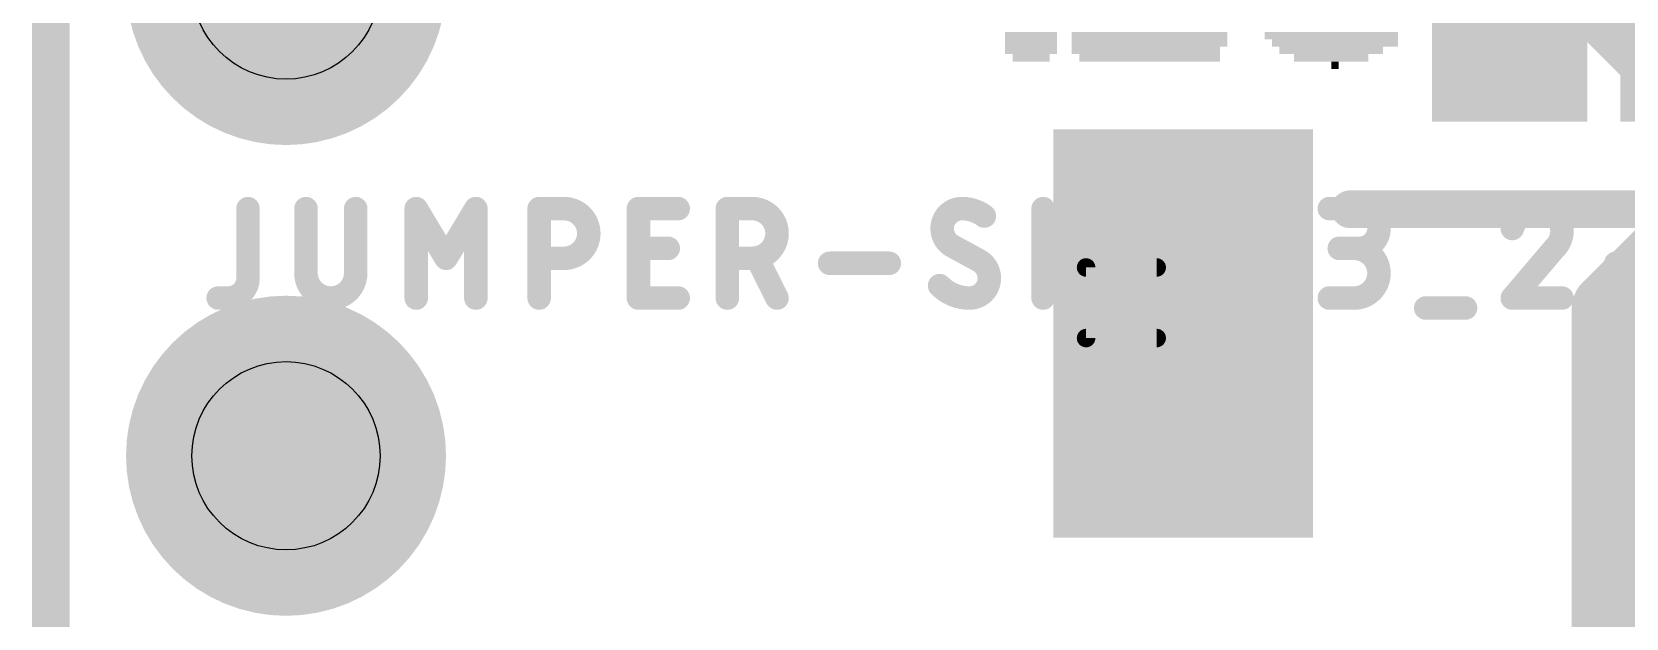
# Model space of a CAD drawing. Extents: x -33 to 53.6, y -8.2 to 46.5.
# Drawn here: x -0.1 to 8.5, y 13.09 to 16.26 of the extents above; entities that cross this region are included whole.
import ezdxf

# ---------------------------------------------------------------- set-up
doc = ezdxf.new("R2010")
doc.units = 0
for name, color, linetype in [('1', 12, 'CONTINUOUS'), ('16', 132, 'CONTINUOUS'), ('17', 110, 'CONTINUOUS'), ('20', 31, 'CONTINUOUS'), ('21', 253, 'CONTINUOUS'), ('27', 253, 'CONTINUOUS'), ('29', 253, 'CONTINUOUS'), ('30', 253, 'CONTINUOUS'), ('31', 253, 'CONTINUOUS'), ('44', 253, 'CONTINUOUS'), ('51', 253, 'CONTINUOUS')]:
    doc.layers.add(name, color=color, linetype=linetype)

# ---------------------------------------------------------------- blocks, each defined once
blk = doc.blocks.new('RECT')
blk.add_solid([(-0.5, -0.5), (0.5, -0.5), (-0.5, 0.5), (0.5, 0.5)])
blk = doc.blocks.new('ROUNDP')
at = {"const_width": 0.5}
blk.add_lwpolyline([(0, -0.25, 1), (0, 0.25, 1), (0, -0.25)], format="xyb", dxfattribs=at)

msp = doc.modelspace()

# ---------------------------------------------------------------- linework, layer by layer
at = {"layer": '1'}
for points, const_width in [([(0, 0), (0, 43.18)], 0.2032), ([(8.412, 14.762), (8.89, 15.24)], 0.4064), ([(8.412, 12.205), (8.412, 14.762)], 0.4064)]:
    msp.add_lwpolyline(points, dxfattribs=dict(at, const_width=const_width))
at = {"layer": '1', "const_width": 0.2032}
for points in [[(8.5136, 14.762, 1), (8.3104, 14.762)], [(8.3402, 14.8338, 1), (8.4838, 14.6902)]]:
    msp.add_lwpolyline(points, format="xyb", dxfattribs=at)
at = {"layer": '16', "const_width": 0.2032}
for points in [[(0, 43.18), (0, 0)], [(10.414, 14.224), (6.35, 18.288)]]:
    msp.add_lwpolyline(points, dxfattribs=at)
at = {"layer": '20', "const_width": 0.2032}
msp.add_lwpolyline([(0, 43.18), (0, 0)], dxfattribs=at)
at = {"layer": '21', "const_width": 0.2032}
msp.add_lwpolyline([(10.802, 15.3), (7.012, 15.3)], dxfattribs=at)
at = {"layer": '21', "const_width": 0.1016}
msp.add_lwpolyline([(7.012, 15.3508, 1), (7.012, 15.2492)], format="xyb", dxfattribs=at)
at = {"layer": '27'}
for points, const_width in [([(1.0965, 15.3035, 1), (1.033, 15.3035)], 0.0635), ([(1.4096, 15.3035, 1), (1.3461, 15.3035)], 0.0635), ([(1.6777, 15.3035, 1), (1.6142, 15.3035)], 0.0635), ([(2.0001, 15.3198, 1), (1.9456, 15.2872)], 0.0635), ([(2.0046, 15.3035, 1), (1.9411, 15.3035)], 0.0635), ([(2.3263, 15.3035, 1), (2.2628, 15.3035)], 0.0635), ([(2.3218, 15.2872, 1), (2.2673, 15.3198)], 0.0635), ([(2.6678, 15.3035, 1), (2.6043, 15.3035)], 0.0635), ([(2.6361, 15.3353, 1), (2.6361, 15.2718)], 0.0635), ([(2.7701, 15.3353, 1), (2.7701, 15.2718)], 0.0635), ([(2.7701, 15.0354, 1), (2.7701, 15.3035)], 0.127), ([(2.7701, 15.2718, 1), (2.7701, 15.3353)], 0.0635), ([(3.172, 15.3353, 1), (3.172, 15.2718)], 0.0635), ([(3.2038, 15.3035, 1), (3.1403, 15.3035)], 0.0635), ([(3.3865, 15.2718, 1), (3.3865, 15.3353)], 0.0635), ([(3.6519, 15.3353, 1), (3.6519, 15.2718)], 0.0635), ([(3.6837, 15.3035, 1), (3.6202, 15.3035)], 0.0635), ([(3.786, 15.3353, 1), (3.786, 15.2718)], 0.0635), ([(3.786, 15.0354, 1), (3.786, 15.3035)], 0.127), ([(3.786, 15.2718, 1), (3.786, 15.3353)], 0.0635), ([(4.9183, 15.3035, 0.4142), (4.8111, 15.1963)], 0.127), ([(5.039, 15.2633, 0.1623), (4.9183, 15.3035)], 0.127), ([(4.9183, 15.3352, 1), (4.9183, 15.2718)], 0.0635), ([(4.9183, 15.2717, 1), (4.9183, 15.3352)], 0.0635), ([(5.0199, 15.2379, 1), (5.058, 15.2887)], 0.0635), ([(5.3878, 15.3035, 1), (5.3243, 15.3035)], 0.0635), ([(5.3833, 15.3198, 1), (5.3289, 15.2872)], 0.0635), ([(5.7096, 15.3035, 1), (5.6461, 15.3035)], 0.0635), ([(5.705, 15.2872, 1), (5.6506, 15.3198)], 0.0635), ([(5.9498, 15.3353, 1), (5.9498, 15.2718)], 0.0635), ([(6.1156, 15.3035, 1), (6.0521, 15.3035)], 0.0635), ([(6.2179, 15.2718, 1), (6.2179, 15.3353)], 0.0635), ([(6.9008, 15.3353, 1), (6.9008, 15.2718)], 0.0635), ([(7.0617, 15.3353, 1), (7.0617, 15.2718)], 0.0635), ([(7.0617, 15.089, 1), (7.0617, 15.3035)], 0.127), ([(7.0617, 15.2718, 1), (7.0617, 15.3353)], 0.0635), ([(8.0358, 15.3035, 0.3252), (7.8883, 15.1963)], 0.127), ([(8.1564, 15.1828, 0.4142), (8.0358, 15.3035)], 0.127), ([(8.0358, 15.3352, 1), (8.0358, 15.2717)], 0.0635), ([(8.0358, 15.2718, 1), (8.0358, 15.3352)], 0.0635), ([(4.8428, 15.1963, 1), (4.7793, 15.1963)], 0.0635), ([(4.8111, 15.1963, 0.2656), (4.8647, 15.1024)], 0.127), ([(7.8581, 15.206, 1), (7.9185, 15.1865)], 0.0635), ([(8.1162, 15.089, 0.2053), (8.1564, 15.1828)], 0.127), ([(8.1882, 15.1828, 1), (8.1247, 15.1828)], 0.0635), ([(3.172, 15.1208, 1), (3.172, 15.0573)], 0.0635), ([(3.3329, 15.0573, 1), (3.3329, 15.1208)], 0.0635), ([(4.7793, 15.1963, 1), (4.8428, 15.1963)], 0.0635), ([(4.8799, 15.1303, 1), (4.8495, 15.0745)], 0.0635), ([(4.8486, 15.0751, 1), (4.8808, 15.1298)], 0.0635), ([(6.9544, 15.1208, 1), (6.9544, 15.0573)], 0.0635), ([(7.0348, 14.8209, 1), (7.0348, 15.089)], 0.127), ([(7.0348, 15.1208, 1), (7.0348, 15.0573)], 0.0635), ([(7.0617, 15.1208, 1), (7.0617, 15.0573)], 0.0635), ([(7.0617, 15.0573, 1), (7.0617, 15.1208)], 0.0635), ([(8.0943, 15.112, 1), (8.1381, 15.066)], 0.0635), ([(8.1404, 15.0684, 1), (8.092, 15.1096)], 0.0635), ([(8.1247, 15.1828, 1), (8.1882, 15.1828)], 0.0635), ([(2.1065, 15.0517, 1), (2.1609, 15.0191)], 0.0635), ([(2.1065, 15.0191, 1), (2.1609, 15.0517)], 0.0635), ([(2.6361, 15.0671, 1), (2.6361, 15.0036)], 0.0635), ([(2.7701, 15.0671, 1), (2.7701, 15.0036)], 0.0635), ([(2.7701, 15.0036, 1), (2.7701, 15.0671)], 0.0635), ([(3.6519, 15.0671, 1), (3.6519, 15.0036)], 0.0635), ([(3.786, 15.0671, 1), (3.786, 15.0036)], 0.0635), ([(3.8412, 15.0496, 1), (3.7844, 15.0212)], 0.0635), ([(3.786, 15.0036, 1), (3.786, 15.0671)], 0.0635), ([(4.2039, 15.0403, 1), (4.2039, 14.9768)], 0.0635), ([(4.5257, 14.9768, 1), (4.5257, 15.0403)], 0.0635), ([(5.0283, 15.0493, 1), (4.996, 14.9946)], 0.0635), ([(5.0658, 14.9281, 0.2656), (5.0122, 15.022)], 0.127), ([(4.997, 14.9941, 1), (5.0274, 15.0499)], 0.0635), ([(5.4897, 15.0517, 1), (5.5442, 15.0191)], 0.0635), ([(5.4897, 15.0191, 1), (5.5442, 15.0517)], 0.0635), ([(8.4467, 15.0403, 1), (8.4467, 14.9768)], 0.0635), ([(0.9575, 14.8209, 0.4142), (1.0648, 14.9281)], 0.127), ([(1.0965, 14.9281, 1), (1.033, 14.9281)], 0.0635), ([(1.3778, 14.955, 1), (1.646, 14.955)], 0.127), ([(1.4096, 14.955, 1), (1.3461, 14.955)], 0.0635), ([(1.3461, 14.955, 1), (1.4096, 14.955)], 0.0635), ([(1.6777, 14.955, 1), (1.6142, 14.955)], 0.0635), ([(1.6142, 14.955, 1), (1.6777, 14.955)], 0.0635), ([(4.9585, 14.8209, 0.4142), (5.0658, 14.9281)], 0.127), ([(5.0975, 14.9281, 1), (5.034, 14.9281)], 0.0635), ([(1.033, 14.9281, 1), (1.0965, 14.9281)], 0.0635), ([(4.7977, 14.8879, 0.2), (4.9585, 14.8209)], 0.127), ([(4.8202, 14.9103, 1), (4.7751, 14.8656)], 0.0635), ([(5.034, 14.9281, 1), (5.0975, 14.9281)], 0.0635), ([(0.9039, 14.8527, 1), (0.9039, 14.7891)], 0.0635), ([(0.9575, 14.8527, 1), (0.9575, 14.7891)], 0.0635), ([(0.9575, 14.7891, 1), (0.9575, 14.8527)], 0.0635), ([(1.9411, 14.8209, 1), (2.0046, 14.8209)], 0.0635), ([(2.2628, 14.8209, 1), (2.3263, 14.8209)], 0.0635), ([(2.6043, 14.8209, 1), (2.6678, 14.8209)], 0.0635), ([(3.172, 14.8527, 1), (3.172, 14.7891)], 0.0635), ([(3.1403, 14.8209, 1), (3.2038, 14.8209)], 0.0635), ([(3.3865, 14.7891, 1), (3.3865, 14.8527)], 0.0635), ([(3.6202, 14.8209, 1), (3.6837, 14.8209)], 0.0635), ([(3.8916, 14.8067, 1), (3.9484, 14.8351)], 0.0635), ([(4.9585, 14.8527, 1), (4.9585, 14.7891)], 0.0635), ([(4.9585, 14.7892, 1), (4.9585, 14.8526)], 0.0635), ([(5.3243, 14.8209, 1), (5.3878, 14.8209)], 0.0635), ([(5.6461, 14.8209, 1), (5.7096, 14.8209)], 0.0635), ([(6.0521, 14.8209, 1), (6.1156, 14.8209)], 0.0635), ([(6.4338, 14.799, 1), (6.4338, 14.7355)], 0.0635), ([(6.6483, 14.7355, 1), (6.6483, 14.799)], 0.0635), ([(6.9008, 14.8527, 1), (6.9008, 14.7891)], 0.0635), ([(7.0348, 14.8527, 1), (7.0348, 14.7891)], 0.0635), ([(7.0348, 14.7891, 1), (7.0348, 14.8527)], 0.0635), ([(7.4214, 14.799, 1), (7.4214, 14.7355)], 0.0635), ([(7.6359, 14.7355, 1), (7.6359, 14.799)], 0.0635), ([(7.8883, 14.8527, 1), (7.8883, 14.7891)], 0.0635), ([(7.8641, 14.8415, 1), (7.9125, 14.8003)], 0.0635), ([(8.1564, 14.7891, 1), (8.1564, 14.8527)], 0.0635)]:
    msp.add_lwpolyline(points, format="xyb", dxfattribs=dict(at, const_width=const_width))
at = {"layer": '27', "const_width": 0.127}
for points in [[(1.0648, 15.3035), (1.0648, 14.9281)], [(1.3778, 15.3035), (1.3778, 14.955)], [(1.646, 14.955), (1.646, 15.3035)], [(1.9728, 14.8209), (1.9728, 15.3035)], [(1.9728, 15.3035), (2.1337, 15.0354)], [(2.1337, 15.0354), (2.2946, 15.3035)], [(2.2946, 15.3035), (2.2946, 14.8209)], [(2.6361, 14.8209), (2.6361, 15.3035)], [(2.6361, 15.3035), (2.7701, 15.3035)], [(3.172, 14.8209), (3.172, 15.3035)], [(3.172, 15.3035), (3.3865, 15.3035)], [(3.6519, 14.8209), (3.6519, 15.3035)], [(3.6519, 15.3035), (3.786, 15.3035)], [(5.3561, 14.8209), (5.3561, 15.3035)], [(5.3561, 15.3035), (5.517, 15.0354)], [(5.517, 15.0354), (5.6778, 15.3035)], [(5.6778, 15.3035), (5.6778, 14.8209)], [(5.9498, 15.3035), (6.2179, 15.3035)], [(6.0839, 14.8209), (6.0839, 15.3035)], [(6.9008, 15.3035), (7.0617, 15.3035)], [(3.172, 15.089), (3.3329, 15.089)], [(5.0122, 15.022), (4.8647, 15.1024)], [(7.0617, 15.089), (6.9544, 15.089)], [(8.1162, 15.089), (7.8883, 14.8209)], [(2.7701, 15.0354), (2.6361, 15.0354)], [(3.786, 15.0354), (3.6519, 15.0354)], [(3.92, 14.8209), (3.8128, 15.0354)], [(4.2039, 15.0086), (4.5257, 15.0086)], [(8.4467, 15.0086), (8.7685, 15.0086)], [(0.9575, 14.8209), (0.9039, 14.8209)], [(3.3865, 14.8209), (3.172, 14.8209)], [(6.4338, 14.7673), (6.6483, 14.7673)], [(6.9008, 14.8209), (7.0348, 14.8209)], [(7.4214, 14.7673), (7.6359, 14.7673)], [(7.8883, 14.8209), (8.1564, 14.8209)]]:
    msp.add_lwpolyline(points, dxfattribs=at)
at = {"layer": '44'}
for centre in [(1.27, 16.51), (1.27, 13.97)]:
    msp.add_circle(centre, 0.508, dxfattribs=at)
at = {"layer": '51'}
for points, const_width in [([(0, 0), (0, 43.18)], 0.127), ([(5.969, 14.986), (5.588, 14.986)], 0.1), ([(5.588, 14.986), (5.588, 14.605)], 0.1), ([(5.588, 14.605), (5.969, 14.605)], 0.1)]:
    msp.add_lwpolyline(points, dxfattribs=dict(at, const_width=const_width))
at = {"layer": '51', "const_width": 0.05}
for points in [[(5.588, 15.011, 1), (5.588, 14.961)], [(5.613, 14.986, 1), (5.563, 14.986)], [(5.969, 14.961, 1), (5.969, 15.011)], [(5.588, 14.63, 1), (5.588, 14.58)], [(5.563, 14.605, 1), (5.613, 14.605)], [(5.969, 14.58, 1), (5.969, 14.63)]]:
    msp.add_lwpolyline(points, format="xyb", dxfattribs=at)

# ---------------------------------------------------------------- block references
at = {"layer": '1'}
for p, xscale, yscale in [((7.874, 16.51), 0.635, 1.27), ((6.112, 14.63), 1.2, 2)]:
    msp.add_blockref('RECT', p, dxfattribs=dict(at, xscale=xscale, yscale=yscale))
at = {"layer": '17', "xscale": 1.524, "yscale": 1.524}
for p in [(1.27, 16.51), (1.27, 16.51), (1.27, 13.97), (1.27, 13.97)]:
    msp.add_blockref('ROUNDP', p, dxfattribs=at)
at = {"layer": '21', "yscale": 0.04}
for p, xscale in [((5.291, 16.237), 0.28), ((5.291, 16.197), 0.28), ((5.291, 16.157), 0.28), ((5.931, 16.237), 0.84), ((5.931, 16.197), 0.84), ((5.911, 16.157), 0.8), ((6.911, 16.237), 0.72), ((6.931, 16.197), 0.68), ((6.911, 16.157), 0.56), ((5.291, 16.117), 0.2), ((5.931, 16.117), 0.76), ((6.911, 16.117), 0.4), ((6.931, 16.077), 0.04)]:
    msp.add_blockref('RECT', p, dxfattribs=dict(at, xscale=xscale))
at = {"layer": '29'}
for name, p, xscale, yscale in [('ROUNDP', (1.27, 16.51), 1.7272, 1.7272), ('RECT', (7.874, 16.51), 0.8382, 1.4732), ('RECT', (8.89, 16.51), 0.8382, 1.4732), ('RECT', (6.112, 14.63), 1.4032, 2.2032), ('ROUNDP', (1.27, 13.97), 1.7272, 1.7272)]:
    msp.add_blockref(name, p, dxfattribs=dict(at, xscale=xscale, yscale=yscale))
at = {"layer": '30', "xscale": 1.7272, "yscale": 1.7272}
for p in [(1.27, 16.51), (1.27, 13.97)]:
    msp.add_blockref('ROUNDP', p, dxfattribs=at)
at = {"layer": '31', "xscale": 1.2, "yscale": 2}
msp.add_blockref('RECT', (6.112, 14.63), dxfattribs=at)

doc.saveas('drawing.dxf')
